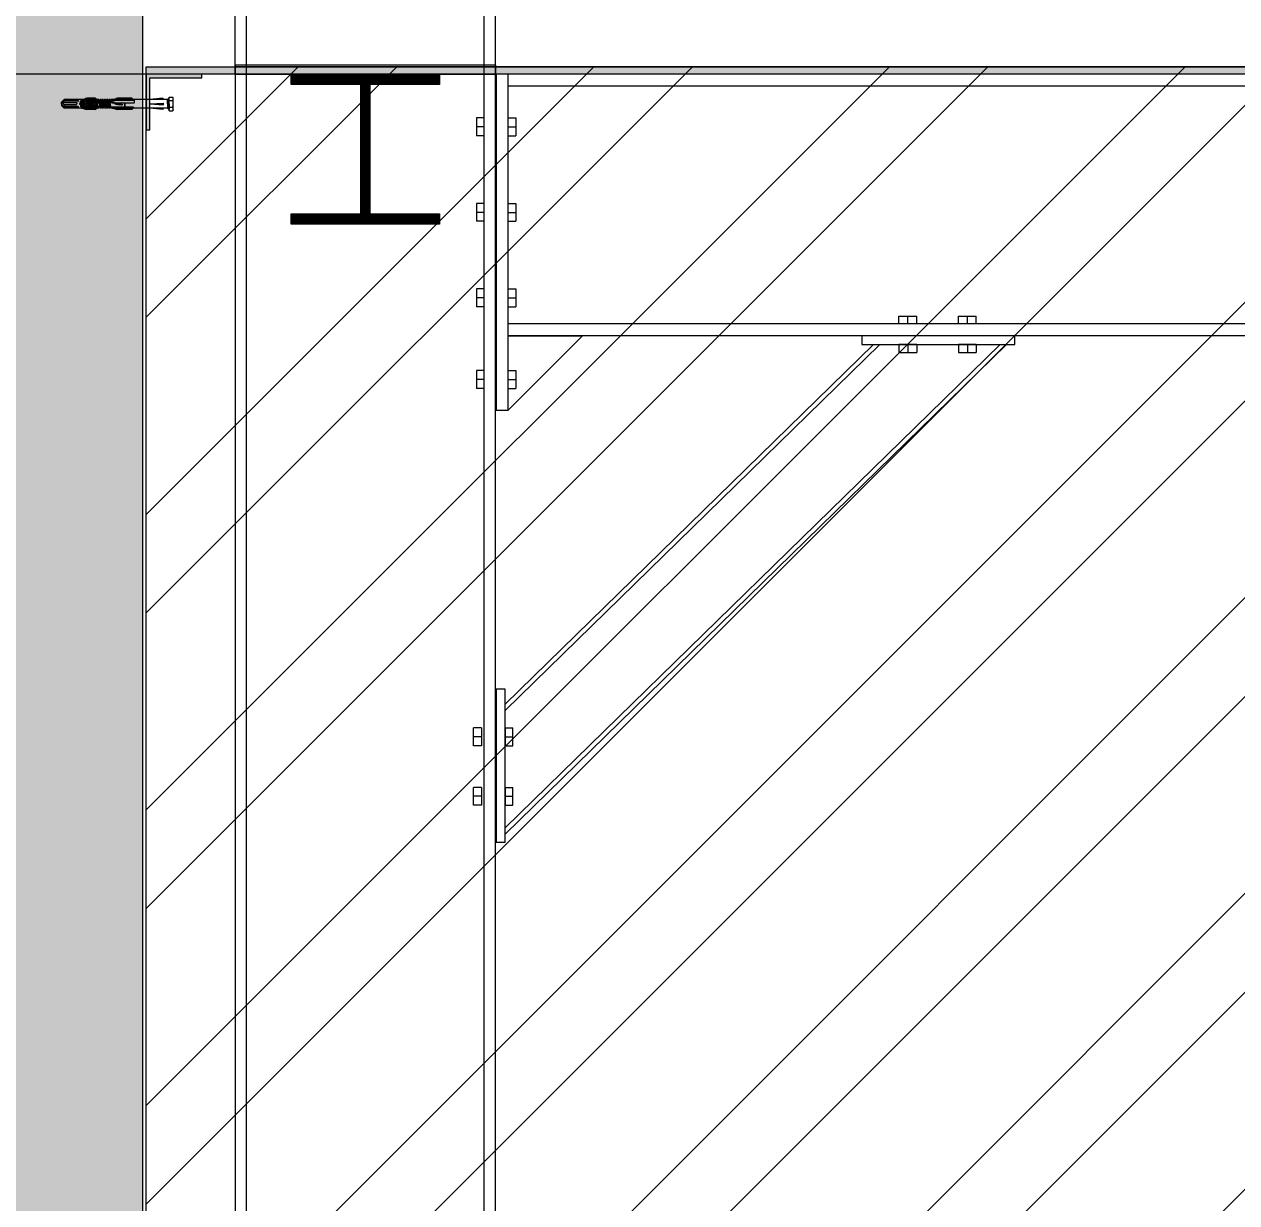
# Model space of a CAD drawing. Header units: millimetres. Extents: x 0 to 13151789, y -1482478 to 0.
# Drawn here: x 12774352 to 12775984, y -1409914 to -1408328 of the extents above; entities that cross this region are included whole.
import ezdxf

# ---------------------------------------------------------------- set-up
doc = ezdxf.new("R2010")
doc.units = ezdxf.units.MM
doc.header["$LTSCALE"] = 0.4
doc.header["$MEASUREMENT"] = 0
doc.header["$PDMODE"] = 66
doc.linetypes.add('CONTIN', pattern=[0])
doc.layers.get('0').update_dxf_attribs({"lineweight": 0})
doc.layers.get('Defpoints').update_dxf_attribs({"lineweight": 0})
for name, color, linetype, lineweight in [('2', 3, 'Continuous', 0), ('3', 4, 'CONTIN', 0), ('COLUM HATCH', 7, 'Continuous', 0), ('HATCH', 8, 'Continuous', 0), ('Layer 1', 7, 'Continuous', 0), ('Other object type', 1, 'Continuous', 0)]:
    doc.layers.add(name, color=color, linetype=linetype, lineweight=lineweight)
doc.styles.add('style2', font='ARIALN.TTF')
doc.styles.add('TNROMAN', font='times.ttf')
doc.dimstyles.new('shahid', dxfattribs={"dimtxt": 37.0005, "dimasz": 20, "dimexe": 8, "dimexo": 10, "dimgap": 5, "dimtad": 3, "dimdec": 0, "dimrnd": 1, "dimzin": 0, "dimdsep": 46, "dimtxsty": 'style2', "dimcen": 0.09, "dimclrt": 1, "dimadec": 0, "dimazin": 0, "dimtfac": 1, "dimtdec": 0, "dimtix": 1, "dimtmove": 1, "dimatfit": 3, "dimfxl": 1, "dimtolj": 1, "dimtzin": 0, "dimlwd": 5, "dimlwe": 5, "dimarcsym": 0})

# ---------------------------------------------------------------- blocks, each defined once
blk = doc.blocks.new('*D156')
at = {"layer": 'Defpoints', "color": 0, "lineweight": 0, "transparency": 16777216}
for p in [(12774711.3, -1403247), (12772801.7, -1411247), (12774711.3, -1411247)]:
    blk.add_point(p, dxfattribs=at)
at = {"layer": 'Layer 1', "color": 8, "lineweight": 5, "transparency": 16777216}
for p, q in [((12774711.3, -1403247), (12772801.7, -1403247)), ((12772801.7, -1403397), (12772801.7, -1411097)), ((12774711.3, -1411247), (12772801.7, -1411247))]:
    blk.add_line(p, q, dxfattribs=at)
at = {"layer": 'Layer 1', "color": 8, "lineweight": 0, "transparency": 16777216}
for points in [[(12772776.7, -1403397), (12772826.7, -1403397), (12772801.7, -1403247)], [(12772776.7, -1411097), (12772826.7, -1411097), (12772801.7, -1411247)]]:
    blk.add_solid(points, dxfattribs=at)
at = {"layer": 'Layer 1', "color": 2, "lineweight": 0, "transparency": 16777216, "insert": (12772720.4, -1407247), "char_height": 150, "attachment_point": 5, "rotation": 90, "style": 'TNROMAN'}
blk.add_mtext('\\A1;8000', dxfattribs=at)
blk = doc.blocks.new('*D158')
at = {"layer": 'Defpoints', "color": 0, "lineweight": 0, "transparency": 16777216}
for p in [(12774636.3, -1403247), (12773150.2, -1408395), (12774636.3, -1408395)]:
    blk.add_point(p, dxfattribs=at)
at = {"layer": 'Layer 1', "color": 8, "lineweight": 5, "transparency": 16777216}
for p, q in [((12774636.3, -1403247), (12773150.2, -1403247)), ((12773150.2, -1403397), (12773150.2, -1408245)), ((12774636.3, -1408395), (12773150.2, -1408395))]:
    blk.add_line(p, q, dxfattribs=at)
at = {"layer": 'Layer 1', "color": 8, "lineweight": 0, "transparency": 16777216}
for points in [[(12773125.2, -1403397), (12773175.2, -1403397), (12773150.2, -1403247)], [(12773125.2, -1408245), (12773175.2, -1408245), (12773150.2, -1408395)]]:
    blk.add_solid(points, dxfattribs=at)
at = {"layer": 'Layer 1', "color": 2, "lineweight": 0, "transparency": 16777216, "insert": (12773068.9, -1405821), "char_height": 150, "attachment_point": 5, "rotation": 90, "style": 'TNROMAN'}
blk.add_mtext('\\A1;5148', dxfattribs=at)
blk = doc.blocks.new('*D159')
at = {"layer": 'Defpoints', "color": 0, "lineweight": 0, "transparency": 16777216}
for p in [(12774636.3, -1408395), (12773150.2, -1411247), (12773911.3, -1411247)]:
    blk.add_point(p, dxfattribs=at)
at = {"layer": 'Layer 1', "color": 8, "lineweight": 5, "transparency": 16777216}
for p, q in [((12774636.3, -1408395), (12773150.2, -1408395)), ((12773150.2, -1408545), (12773150.2, -1411097)), ((12773911.3, -1411247), (12773150.2, -1411247))]:
    blk.add_line(p, q, dxfattribs=at)
at = {"layer": 'Layer 1', "color": 8, "lineweight": 0, "transparency": 16777216}
for points in [[(12773125.2, -1408545), (12773175.2, -1408545), (12773150.2, -1408395)], [(12773125.2, -1411097), (12773175.2, -1411097), (12773150.2, -1411247)]]:
    blk.add_solid(points, dxfattribs=at)
at = {"layer": 'Layer 1', "color": 2, "lineweight": 0, "transparency": 16777216, "insert": (12773068.9, -1409821), "char_height": 150, "attachment_point": 5, "rotation": 90, "style": 'TNROMAN'}
blk.add_mtext('\\A1;2852', dxfattribs=at)
blk = doc.blocks.new('*D287')
at = {"layer": 'Defpoints', "color": 0, "lineweight": 0, "transparency": 16777216}
for p in [(12774842.8, -1405821), (12773600.5, -1408395), (12773911.3, -1408395)]:
    blk.add_point(p, dxfattribs=at)
at = {"layer": 'Layer 1', "color": 8, "lineweight": 5, "transparency": 16777216}
for p, q in [((12774842.8, -1405821), (12773600.5, -1405821)), ((12773600.5, -1405971), (12773600.5, -1408245)), ((12773911.3, -1408395), (12773600.5, -1408395))]:
    blk.add_line(p, q, dxfattribs=at)
at = {"layer": 'Layer 1', "color": 8, "lineweight": 0, "transparency": 16777216}
for points in [[(12773575.5, -1405971), (12773625.5, -1405971), (12773600.5, -1405821)], [(12773575.5, -1408245), (12773625.5, -1408245), (12773600.5, -1408395)]]:
    blk.add_solid(points, dxfattribs=at)
at = {"layer": 'Layer 1', "color": 2, "lineweight": 0, "transparency": 16777216, "insert": (12773519, -1407108), "char_height": 150, "attachment_point": 5, "rotation": 90, "style": 'TNROMAN'}
blk.add_mtext('\\A1;2574', dxfattribs=at)

msp = doc.modelspace()

# ---------------------------------------------------------------- hatches: boundary and pattern name
at = {"layer": 'COLUM HATCH', "lineweight": 0, "transparency": 33554559}
h = msp.add_hatch(dxfattribs=at)
h.set_pattern_fill('ANSI32', color=256, scale=750)
h.set_pattern_definition([(45, (5172748.84, -1962668.04), (-198.873782, 198.873782), []), (45, (5172881.43, -1962668.04), (-198.873782, 198.873782), [])])
h.paths.add_polyline_path([(12784043.2, -1411247), (12784043.2, -1408385), (12774516.3, -1408385), (12774516.3, -1411247)])
at = {"layer": 'HATCH', "lineweight": 0}
h = msp.add_hatch(dxfattribs=at)
h.set_pattern_fill('AR-CONC', color=251, scale=22)
h.set_pattern_definition([(50, (5159118.71, -1981093.05), (157.7972402, -13.8054697), [16.5, -181.5]), (355, (5159118.71, -1981093.05), (-30.5252934, 165.4822694), [13.2, -145.2]), (100.4514445, (5159131.86, -1981094.2), (127.2719463, 151.676798), [14.0228422, -154.2512646]), (46.1842, (5159118.71, -1981049.05), (234.7930927, -36.414242), [24.75, -272.25]), (96.6356355, (5159138.28, -1981052.09), (205.625628, 214.306092), [21.034275, -231.377027]), (351.184164, (5159118.71, -1981049.05), (205.625628, 214.306092), [19.8, -217.8]), (21, (5159140.71, -1981060.05), (131.3195515, -88.576156), [16.5, -181.5]), (326, (5159140.71, -1981060.05), (53.529373, 159.53301), [13.2, -145.2]), (71.4514447, (5159151.66, -1981067.43), (184.848923, 70.9568536), [14.0228418, -154.2512646]), (37.5, (5159118.71, -1981093.05), (2.67516817, 73.23664784), [0, -143.44, 0, -147.4, 0, -145.75]), (7.5, (5159118.71, -1981093.05), (57.8752982, 86.7705766), [0, -84.04, 0, -140.14, 0, -55.55]), (327.5, (5159069.65, -1981093.05), (117.44093596, -4.9620718), [0, -55, 0, -171.6, 0, -227.7]), (317.5, (5159047.65, -1981093.05), (128.3009573, 22.0230961), [0, -71.5, 0, -113.96, 0, -161.7])])
edge = h.paths.add_edge_path()
edge.add_spline(control_points=[(12774529.4, -1402985.9), (12774519.9, -1402978.7), (12774421.5, -1402945), (12774325.9, -1402936.7)], knot_values=[413.486277, 413.486277, 413.486277, 413.486277, 624.848187, 624.848187, 624.848187, 624.848187], degree=3, periodic=0)
edge.add_spline(control_points=[(12774325.9, -1402936.7), (12774316.5, -1402935.9), (12774307.1, -1402935.3), (12774297.8, -1402935)], knot_values=[392.638294, 392.638294, 392.638294, 392.638294, 413.486277, 413.486277, 413.486277, 413.486277], degree=3, periodic=0)
edge.add_spline(control_points=[(12774297.8, -1402935), (12774296.2, -1402935), (12774294.6, -1402934.9), (12774293.1, -1402934.9)], knot_values=[389.096866, 389.096866, 389.096866, 389.096866, 392.638294, 392.638294, 392.638294, 392.638294], degree=3, periodic=0)
edge.add_spline(control_points=[(12774293.1, -1402934.9), (12774276.9, -1402934.6), (12774261.2, -1402935.2), (12774246.3, -1402937), (12774246.3, -1402937)], knot_values=[352.738976, 352.738976, 352.738976, 352.738976, 389.096866, 389.096866, 389.096866, 389.096866, 389.096866], degree=3, periodic=0)
edge.add_line((12774246.3, -1402937), (12774246.3, -1411247))
edge.add_line((12774246.3, -1411247), (12774511.3, -1411247))
edge.add_line((12774511.3, -1411247), (12774511.3, -1402977.9))
edge = h.paths.add_edge_path()
edge.add_spline(control_points=[(12774246.3, -1402937), (12774246.3, -1402937), (12774246.3, -1402937), (12774246.3, -1402937)], knot_values=[352.737657, 352.737657, 352.737657, 352.737657, 352.738976, 352.738976, 352.738976, 352.738976], degree=3, periodic=0)
edge.add_spline(control_points=[(12774246.3, -1402937), (12774246.3, -1402937), (12774246.3, -1402937), (12774246.3, -1402937)], knot_values=[352.735807, 352.735807, 352.735807, 352.735807, 352.737657, 352.737657, 352.737657, 352.737657], degree=3, periodic=0)
edge.add_spline(control_points=[(12774246.3, -1402937), (12774241.5, -1402937.6), (12774236.7, -1402938.3), (12774232, -1402939.2)], knot_values=[340.792994, 340.792994, 340.792994, 340.792994, 352.735807, 352.735807, 352.735807, 352.735807], degree=3, periodic=0)
edge.add_spline(control_points=[(12774232, -1402939.2), (12774228.2, -1402939.8), (12774224.5, -1402940.6), (12774220.8, -1402941.4)], knot_values=[331.202365, 331.202365, 331.202365, 331.202365, 340.792994, 340.792994, 340.792994, 340.792994], degree=3, periodic=0)
edge.add_spline(control_points=[(12774220.8, -1402941.4), (12774218.1, -1402942), (12774215.4, -1402942.6), (12774212.8, -1402943.3)], knot_values=[324.14125, 324.14125, 324.14125, 324.14125, 331.202365, 331.202365, 331.202365, 331.202365], degree=3, periodic=0)
edge.add_spline(control_points=[(12774212.8, -1402943.3), (12774209.9, -1402944), (12774207, -1402944.8), (12774204.2, -1402945.6)], knot_values=[316.392028, 316.392028, 316.392028, 316.392028, 324.14125, 324.14125, 324.14125, 324.14125], degree=3, periodic=0)
edge.add_spline(control_points=[(12774204.2, -1402945.6), (12774188.3, -1402950.1), (12774173.3, -1402955.6), (12774159.1, -1402961.6)], knot_values=[272.886474, 272.886474, 272.886474, 272.886474, 316.392028, 316.392028, 316.392028, 316.392028], degree=3, periodic=0)
edge.add_spline(control_points=[(12774159.1, -1402961.6), (12774126.6, -1402975.1), (12774097.8, -1402990.6), (12774069.3, -1402999.2)], knot_values=[173.500168, 173.500168, 173.500168, 173.500168, 272.886474, 272.886474, 272.886474, 272.886474], degree=3, periodic=0)
edge.add_spline(control_points=[(12774069.3, -1402999.2), (12774066.7, -1403000), (12774064.1, -1403000.7), (12774061.5, -1403001.3)], knot_values=[164.495256, 164.495256, 164.495256, 164.495256, 173.49922, 173.49922, 173.49922, 173.49922], degree=3, periodic=0)
edge.add_spline(control_points=[(12774058, -1403002.2), (12774054.8, -1403003), (12774051.6, -1403003.6), (12774048.4, -1403004.1)], knot_values=[149.254601, 149.254601, 149.254601, 149.254601, 160.330745, 160.330745, 160.330745, 160.330745], degree=3, periodic=0)
edge.add_spline(control_points=[(12774038.9, -1403005.4), (12774036.1, -1403005.6), (12774033.3, -1403005.8), (12774030.5, -1403005.8)], knot_values=[128.690006, 128.690006, 128.690006, 128.690006, 138.318419, 138.318419, 138.318419, 138.318419], degree=3, periodic=0)
edge.add_spline(control_points=[(12774030.5, -1403005.8), (12774028.5, -1403005.9), (12774026.4, -1403005.9), (12774024.3, -1403005.8)], knot_values=[121.612033, 121.612033, 121.612033, 121.612033, 128.690006, 128.690006, 128.690006, 128.690006], degree=3, periodic=0)
edge.add_line((12774017.3, -1403005.7), (12774017.3, -1411247))
edge.add_line((12774017.3, -1411247), (12774246.3, -1411247))
edge.add_line((12774246.3, -1411247), (12774246.3, -1402937))
edge = h.paths.add_edge_path()
edge.add_spline(control_points=[(12774012.3, -1403004.8), (12774009.4, -1403004.4), (12774006.5, -1403003.9), (12774003.6, -1403003.2)], knot_values=[98.408551, 98.408551, 98.408551, 98.408551, 108.082426, 108.082426, 108.082426, 108.082426], degree=3, periodic=0)
edge.add_spline(control_points=[(12774003.6, -1403003.2), (12773997.9, -1403002.1), (12773992.2, -1403000.5), (12773986.4, -1402998.6)], knot_values=[79.644726, 79.644726, 79.644726, 79.644726, 98.408551, 98.408551, 98.408551, 98.408551], degree=3, periodic=0)
edge.add_spline(control_points=[(12773986.4, -1402998.6), (12773982.8, -1402997.5), (12773979.2, -1402996.2), (12773975.6, -1402994.9)], knot_values=[68.020514, 68.020514, 68.020514, 68.020514, 79.644726, 79.644726, 79.644726, 79.644726], degree=3, periodic=0)
edge.add_spline(control_points=[(12773975.6, -1402994.9), (12773969.7, -1402992.6), (12773963.8, -1402990.1), (12773957.8, -1402987.4)], knot_values=[49.01252, 49.01252, 49.01252, 49.01252, 68.020514, 68.020514, 68.020514, 68.020514], degree=3, periodic=0)
edge.add_spline(control_points=[(12773957.8, -1402987.4), (12773950.4, -1402984.1), (12773942.9, -1402980.4), (12773935.3, -1402976.6)], knot_values=[25.182378, 25.182378, 25.182378, 25.182378, 49.01252, 49.01252, 49.01252, 49.01252], degree=3, periodic=0)
edge.add_spline(control_points=[(12773935.3, -1402976.6), (12773927.6, -1402972.6), (12773919.8, -1402968.6), (12773912.1, -1402964.5)], knot_values=[0.776139, 0.776139, 0.776139, 0.776139, 25.182378, 25.182378, 25.182378, 25.182378], degree=3, periodic=0)
edge.add_line((12773911.3, -1402964.1), (12773911.3, -1411247))
edge.add_line((12773911.3, -1411247), (12774017.3, -1411247))
edge.add_line((12774017.3, -1411247), (12774017.3, -1403005.6))
h = msp.add_hatch(dxfattribs=at)
h.set_pattern_fill('ANSI31', color=150)
h.set_pattern_definition([(45, (5160811.99254, -2094937.58293), (-0.0883883476483, 0.0883883476483), [])])
h.paths.add_polyline_path([(12774911.3, -1408395), (12774911.3, -1408409), (12774817.3, -1408409), (12774817.3, -1408583), (12774911.3, -1408583), (12774911.3, -1408597), (12774711.3, -1408597), (12774711.3, -1408583), (12774805.3, -1408583), (12774805.3, -1408409), (12774711.3, -1408409), (12774711.3, -1408395)])
at = {"layer": 'Layer 1', "lineweight": 0}
h = msp.add_hatch(dxfattribs=at)
h.set_pattern_fill('CROSS', color=0, scale=10)
h.set_pattern_definition([(0, (4973153.6347, -2030221.4161), (2.5, 2.5), [1.25, -3.75]), (90, (4973154.2597, -2030222.0411), (-2.5, 2.5), [1.25, -3.75])])
h.paths.add_polyline_path([(12774516.3, -1408385), (12784031.4, -1408385), (12784031.4, -1408395), (12774516.3, -1408395)])
at = {"layer": 'Other object type', "lineweight": 0}
h = msp.add_hatch(color=54, dxfattribs=at)
h.dxf.hatch_style = 1
h.paths.add_polyline_path([(12774521.3, -1408470), (12774516.3, -1408470), (12774516.3, -1408395), (12774591.3, -1408395), (12774591.3, -1408400), (12774521.3, -1408400)])

# ---------------------------------------------------------------- linework, layer by layer
at = {"color": 7, "linetype": 'ByBlock', "lineweight": 0, "ltscale": 0.0025}
for p, q in [((12774971.3, -1408454), (12774960.9, -1408454)), ((12774960.9, -1408454), (12774960.9, -1408478)), ((12774971.3, -1408478), (12774971.3, -1408454)), ((12775003.3, -1408454), (12775013.7, -1408454)), ((12775003.3, -1408478), (12775003.3, -1408454)), ((12775013.7, -1408454), (12775013.7, -1408478)), ((12774971.3, -1408466), (12774960.9, -1408466)), ((12775003.3, -1408466), (12775013.7, -1408466)), ((12774971.3, -1408478), (12774960.9, -1408478)), ((12775003.3, -1408478), (12775013.7, -1408478)), ((12774971.3, -1408569), (12774960.9, -1408569)), ((12774960.9, -1408569), (12774960.9, -1408593)), ((12774971.3, -1408593), (12774971.3, -1408569)), ((12775003.3, -1408569), (12775013.7, -1408569)), ((12775003.3, -1408593), (12775003.3, -1408569)), ((12775013.7, -1408569), (12775013.7, -1408593)), ((12774971.3, -1408581), (12774960.9, -1408581)), ((12775003.3, -1408581), (12775013.7, -1408581)), ((12774971.3, -1408593), (12774960.9, -1408593)), ((12775003.3, -1408593), (12775013.7, -1408593)), ((12774971.3, -1408684), (12774960.9, -1408684)), ((12774960.9, -1408684), (12774960.9, -1408708)), ((12774971.3, -1408708), (12774971.3, -1408684)), ((12775003.3, -1408684), (12775013.7, -1408684)), ((12775003.3, -1408708), (12775003.3, -1408684)), ((12775013.7, -1408684), (12775013.7, -1408708)), ((12774971.3, -1408696), (12774960.9, -1408696)), ((12775003.3, -1408696), (12775013.7, -1408696)), ((12774971.3, -1408708), (12774960.9, -1408708)), ((12775003.3, -1408708), (12775013.7, -1408708)), ((12774971.3, -1408794), (12774960.9, -1408794)), ((12774960.9, -1408794), (12774960.9, -1408818)), ((12774971.3, -1408818), (12774971.3, -1408794)), ((12775003.3, -1408794), (12775013.7, -1408794)), ((12775003.3, -1408818), (12775003.3, -1408794)), ((12775013.7, -1408794), (12775013.7, -1408818)), ((12774971.3, -1408806), (12774960.9, -1408806)), ((12774971.3, -1408818), (12774960.9, -1408818)), ((12775003.3, -1408806), (12775013.7, -1408806)), ((12775003.3, -1408818), (12775013.7, -1408818))]:
    msp.add_line(p, q, dxfattribs=at)
at = {"layer": '2', "lineweight": 0}
for p, q in [((12774636.3, -1408395), (12774636.3, -1406638.5)), ((12774651.3, -1408395), (12774651.3, -1406638.5)), ((12774971.3, -1408395), (12774971.3, -1406758.7)), ((12774986.3, -1408395), (12774986.3, -1406758.7)), ((12774651.3, -1410215.4), (12774651.3, -1408395)), ((12774971.3, -1410215.4), (12774971.3, -1408395)), ((12774547.5, -1408425.9), (12774552.2, -1408425.9)), ((12774547.5, -1408444.2), (12774547.5, -1408425.9)), ((12774547.5, -1408435), (12774547.5, -1408427.3)), ((12774547.5, -1408435), (12774547.5, -1408427.3)), ((12774552.9, -1408427.1), (12774552.2, -1408425.9)), ((12774552.9, -1408443), (12774552.9, -1408427.1)), ((12774547.5, -1408430.5), (12774552.2, -1408430.5)), ((12774547.5, -1408435), (12774547.5, -1408442.8)), ((12774547.5, -1408435), (12774547.5, -1408442.8)), ((12774547.5, -1408439.6), (12774552.2, -1408439.6)), ((12774547.5, -1408444.2), (12774552.2, -1408444.2)), ((12774552.9, -1408443), (12774552.2, -1408444.2))]:
    msp.add_line(p, q, dxfattribs=at)
msp.add_lwpolyline([(12774986.3, -1410215.4), (12774986.3, -1408395), (12774636.3, -1408395), (12774636.3, -1410215.4)], dxfattribs=at)
for centre, radius, start, end in [((12774548.9, -1408428.2), 4.04, 325.6168, 34.3832), ((12774537.8, -1408435), 15.1, 342.4126, 17.5874), ((12774548.9, -1408441.9), 4.04, 325.6168, 34.3832)]:
    msp.add_arc(centre, radius, start, end, dxfattribs=at)
at = {"layer": '3', "color": 3, "lineweight": 0}
for p, q in [((12774429.7, -1408429.1), (12774436.5, -1408427.3)), ((12774448.6, -1408427.7), (12774434.7, -1408427.7)), ((12774434.7, -1408427.7), (12774434.7, -1408429.1)), ((12774434.7, -1408427.7), (12774434.7, -1408429.1)), ((12774447.8, -1408427.3), (12774436.5, -1408427.3)), ((12774436.5, -1408427.3), (12774436.5, -1408427.7)), ((12774447.8, -1408427.3), (12774447.8, -1408427.7)), ((12774447.8, -1408427.3), (12774451, -1408429.1)), ((12774448.6, -1408427.7), (12774448.6, -1408429.1)), ((12774471, -1408429.1), (12774477.9, -1408427.3)), ((12774497.7, -1408427.7), (12774476, -1408427.7)), ((12774476, -1408427.7), (12774476, -1408429.1)), ((12774497.2, -1408427.3), (12774477.9, -1408427.3)), ((12774477.9, -1408427.3), (12774477.9, -1408427.7)), ((12774497.2, -1408427.3), (12774497.2, -1408427.7)), ((12774499, -1408429.1), (12774497.2, -1408427.3)), ((12774497.7, -1408429.1), (12774497.7, -1408427.7)), ((12774538.7, -1408427.3), (12774521.3, -1408429.1)), ((12774538.7, -1408429.1), (12774538.7, -1408427.3)), ((12774538.7, -1408427.3), (12774539.8, -1408429.1)), ((12774546.9, -1408427.3), (12774545, -1408429.1)), ((12774547.5, -1408427.3), (12774546.9, -1408427.3)), ((12774546.9, -1408435), (12774546.9, -1408427.3)), ((12774547.5, -1408435), (12774547.5, -1408427.3)), ((12774405.9, -1408429.1), (12774402.3, -1408432.7)), ((12774405.9, -1408430.4), (12774402.3, -1408433)), ((12774402.3, -1408433.9), (12774405.9, -1408431.3)), ((12774402.3, -1408435), (12774402.3, -1408432.7)), ((12774402.3, -1408435), (12774402.3, -1408437.4)), ((12774402.3, -1408436.2), (12774405.9, -1408438.8)), ((12774405.9, -1408439.7), (12774402.3, -1408437)), ((12774405.9, -1408441), (12774402.3, -1408437.4)), ((12774405.9, -1408433.6), (12774404.7, -1408434.6)), ((12774405.9, -1408436.5), (12774404.7, -1408435.5)), ((12774452.9, -1408429.1), (12774405.9, -1408429.1)), ((12774405.9, -1408430.4), (12774405.9, -1408429.1)), ((12774424.8, -1408430.4), (12774405.9, -1408430.4)), ((12774424.8, -1408431.3), (12774405.9, -1408431.3)), ((12774405.9, -1408433.6), (12774405.9, -1408431.3)), ((12774423.6, -1408433.6), (12774405.9, -1408433.6)), ((12774405.9, -1408436.5), (12774405.9, -1408438.8)), ((12774421.1, -1408436.5), (12774405.9, -1408436.5)), ((12774424.8, -1408438.8), (12774405.9, -1408438.8)), ((12774405.9, -1408439.7), (12774405.9, -1408441)), ((12774424.8, -1408439.7), (12774405.9, -1408439.7)), ((12774452.9, -1408441), (12774405.9, -1408441)), ((12774423.6, -1408434.1), (12774423.6, -1408433.6)), ((12774433.5, -1408434.4), (12774427.2, -1408434.4)), ((12774433.5, -1408434.4), (12774427.2, -1408434.4)), ((12774433.5, -1408435.7), (12774427.2, -1408435.7)), ((12774433.5, -1408435.7), (12774427.2, -1408435.7)), ((12774469.5, -1408431.4), (12774428.1, -1408431.4)), ((12774428.1, -1408434.4), (12774428.1, -1408431.4)), ((12774428.1, -1408435.7), (12774428.1, -1408438.7)), ((12774469.5, -1408438.7), (12774428.1, -1408438.7)), ((12774429.1, -1408430.7), (12774429.1, -1408429.1)), ((12774451, -1408430.7), (12774429.1, -1408430.7)), ((12774429.1, -1408439.4), (12774429.1, -1408441)), ((12774451, -1408439.4), (12774429.1, -1408439.4)), ((12774429.7, -1408429.9), (12774429.7, -1408429.1)), ((12774429.7, -1408440.2), (12774429.7, -1408441)), ((12774429.7, -1408441), (12774436.5, -1408442.8)), ((12774430, -1408434.4), (12774430, -1408431.4)), ((12774430, -1408435.7), (12774430, -1408438.7)), ((12774452.2, -1408429.7), (12774430.3, -1408429.7)), ((12774452.2, -1408440.4), (12774430.3, -1408440.4)), ((12774431, -1408434.4), (12774431, -1408431.4)), ((12774431, -1408435.7), (12774431, -1408438.7)), ((12774433, -1408434.4), (12774433, -1408431.4)), ((12774433, -1408435.7), (12774433, -1408438.7)), ((12774433.9, -1408434.4), (12774433.9, -1408431.4)), ((12774433.9, -1408435.7), (12774433.9, -1408438.7)), ((12774434.7, -1408441), (12774434.7, -1408442.3)), ((12774434.7, -1408441), (12774434.7, -1408442.3)), ((12774448.6, -1408442.3), (12774434.7, -1408442.3)), ((12774435.9, -1408434.1), (12774435.9, -1408431.4)), ((12774435.9, -1408434.7), (12774435.9, -1408434.1)), ((12774435.9, -1408436), (12774435.9, -1408438.7)), ((12774436.5, -1408442.3), (12774436.5, -1408442.8)), ((12774447.8, -1408442.8), (12774436.5, -1408442.8)), ((12774436.8, -1408431.4), (12774436.8, -1408435.1)), ((12774436.8, -1408436.4), (12774436.8, -1408438.7)), ((12774438.8, -1408432.7), (12774438.8, -1408431.4)), ((12774438.8, -1408434), (12774438.8, -1408432.7)), ((12774438.8, -1408435), (12774438.8, -1408434)), ((12774438.8, -1408435), (12774438.8, -1408436)), ((12774438.8, -1408437.3), (12774438.8, -1408438.7)), ((12774439.8, -1408432.5), (12774439.8, -1408431.4)), ((12774439.8, -1408433.7), (12774439.8, -1408432.5)), ((12774439.8, -1408435), (12774439.8, -1408433.7)), ((12774439.8, -1408435), (12774439.8, -1408436.3)), ((12774439.8, -1408437.6), (12774439.8, -1408438.7)), ((12774441.7, -1408432.3), (12774441.7, -1408431.4)), ((12774441.7, -1408433.5), (12774441.7, -1408432.3)), ((12774441.7, -1408435), (12774441.7, -1408433.5)), ((12774441.7, -1408435), (12774441.7, -1408436.6)), ((12774447.9, -1408436.6), (12774441.7, -1408436.6)), ((12774441.7, -1408437.8), (12774441.7, -1408438.7)), ((12774441.7, -1408437.8), (12774447.9, -1408437.8)), ((12774442.7, -1408432.3), (12774442.7, -1408431.4)), ((12774442.7, -1408433.5), (12774442.7, -1408432.3)), ((12774442.7, -1408435), (12774442.7, -1408433.5)), ((12774442.7, -1408435), (12774442.7, -1408436.6)), ((12774442.7, -1408437.8), (12774442.7, -1408438.7)), ((12774444.6, -1408432.3), (12774444.6, -1408431.4)), ((12774444.6, -1408433.5), (12774444.6, -1408432.3)), ((12774444.6, -1408435), (12774444.6, -1408433.5)), ((12774444.6, -1408435), (12774444.6, -1408436.6)), ((12774444.6, -1408437.8), (12774444.6, -1408438.7)), ((12774450.2, -1408432.3), (12774445.5, -1408432.3)), ((12774450.2, -1408433.5), (12774445.5, -1408433.5)), ((12774445.6, -1408432.3), (12774445.6, -1408431.4)), ((12774445.6, -1408435), (12774445.6, -1408433.5)), ((12774445.6, -1408435), (12774445.6, -1408436.6)), ((12774445.6, -1408437.8), (12774445.6, -1408438.7)), ((12774447.6, -1408432.3), (12774447.6, -1408431.4)), ((12774447.6, -1408435), (12774447.6, -1408433.5)), ((12774447.6, -1408435), (12774447.6, -1408436.6)), ((12774447.6, -1408437.8), (12774447.6, -1408438.7)), ((12774447.8, -1408442.8), (12774451, -1408441)), ((12774447.8, -1408442.3), (12774447.8, -1408442.8)), ((12774448.5, -1408432.3), (12774448.5, -1408431.4)), ((12774448.5, -1408435), (12774448.5, -1408433.5)), ((12774448.5, -1408435), (12774448.5, -1408438.7)), ((12774448.6, -1408441), (12774448.6, -1408442.3)), ((12774450.5, -1408432.3), (12774450.5, -1408431.4)), ((12774450.5, -1408435), (12774450.5, -1408433.5)), ((12774450.5, -1408435), (12774450.5, -1408438.7)), ((12774451, -1408429.1), (12774451, -1408429.7)), ((12774451, -1408440.4), (12774451, -1408441)), ((12774451.4, -1408432.4), (12774451.4, -1408431.4)), ((12774451.4, -1408438.7), (12774451.4, -1408433.6)), ((12774452.2, -1408429.4), (12774452.2, -1408429.1)), ((12774452.2, -1408440.4), (12774452.2, -1408441)), ((12774452.9, -1408431.4), (12774452.9, -1408429.1)), ((12774452.9, -1408438.7), (12774452.9, -1408441)), ((12774453.4, -1408432.9), (12774453.4, -1408431.4)), ((12774453.4, -1408435), (12774453.4, -1408434.2)), ((12774453.4, -1408435), (12774453.4, -1408438.7)), ((12774454.9, -1408429.1), (12774453.5, -1408429.9)), ((12774454.9, -1408441), (12774453.5, -1408440.2)), ((12774454.4, -1408433.3), (12774454.4, -1408431.4)), ((12774454.4, -1408434.7), (12774454.4, -1408438.7)), ((12774455.8, -1408429.1), (12774454.9, -1408429.1)), ((12774454.9, -1408431.4), (12774454.9, -1408429.1)), ((12774454.9, -1408438.7), (12774454.9, -1408441)), ((12774455.8, -1408441), (12774454.9, -1408441)), ((12774455.8, -1408431.4), (12774455.8, -1408429.1)), ((12774455.8, -1408438.7), (12774455.8, -1408441)), ((12774456.3, -1408434.7), (12774456.3, -1408431.4)), ((12774456.3, -1408436.2), (12774456.3, -1408438.7)), ((12774457.8, -1408429.1), (12774456.4, -1408429.9)), ((12774457.8, -1408441), (12774456.4, -1408440.2)), ((12774457.3, -1408435), (12774457.3, -1408431.4)), ((12774457.3, -1408435), (12774457.3, -1408435.4)), ((12774457.3, -1408436.8), (12774457.3, -1408438.7)), ((12774457.8, -1408431.4), (12774457.8, -1408429.1)), ((12774458.7, -1408429.1), (12774457.8, -1408429.1)), ((12774457.8, -1408438.7), (12774457.8, -1408441)), ((12774458.7, -1408441), (12774457.8, -1408441)), ((12774458.7, -1408431.4), (12774458.7, -1408429.1)), ((12774458.7, -1408438.7), (12774458.7, -1408441)), ((12774459.2, -1408435), (12774459.2, -1408431.4)), ((12774459.2, -1408435), (12774459.2, -1408436.3)), ((12774459.2, -1408437.5), (12774459.2, -1408438.7)), ((12774460.7, -1408429.1), (12774459.3, -1408429.9)), ((12774460.7, -1408441), (12774459.3, -1408440.2)), ((12774460.2, -1408435), (12774460.2, -1408431.4)), ((12774460.2, -1408435), (12774460.2, -1408436.5)), ((12774460.2, -1408437.7), (12774460.2, -1408438.7)), ((12774461.7, -1408429.1), (12774460.7, -1408429.1)), ((12774460.7, -1408431.4), (12774460.7, -1408429.1)), ((12774460.7, -1408438.7), (12774460.7, -1408441)), ((12774461.7, -1408441), (12774460.7, -1408441)), ((12774466.2, -1408436.6), (12774461.5, -1408436.6)), ((12774466.2, -1408437.8), (12774461.5, -1408437.8)), ((12774461.7, -1408431.4), (12774461.7, -1408429.1)), ((12774461.7, -1408438.7), (12774461.7, -1408441)), ((12774463.6, -1408429.1), (12774462.2, -1408429.9)), ((12774462.2, -1408432.3), (12774462.2, -1408431.4)), ((12774462.2, -1408433.5), (12774462.2, -1408431.8)), ((12774462.2, -1408435), (12774462.2, -1408433.5)), ((12774462.2, -1408435), (12774462.2, -1408436.6)), ((12774462.2, -1408437.8), (12774462.2, -1408438.7)), ((12774463.6, -1408441), (12774462.2, -1408440.2)), ((12774463.1, -1408435), (12774463.1, -1408431.4)), ((12774463.1, -1408435), (12774463.1, -1408436.6)), ((12774463.1, -1408437.8), (12774463.1, -1408438.7)), ((12774463.6, -1408431.4), (12774463.6, -1408429.1)), ((12774464.6, -1408429.1), (12774463.6, -1408429.1)), ((12774463.6, -1408438.7), (12774463.6, -1408441)), ((12774464.6, -1408441), (12774463.6, -1408441)), ((12774470, -1408432.3), (12774463.7, -1408432.3)), ((12774470, -1408433.5), (12774463.7, -1408433.5)), ((12774464.6, -1408431.4), (12774464.6, -1408429.1)), ((12774464.6, -1408438.7), (12774464.6, -1408441)), ((12774466.5, -1408429.1), (12774465.1, -1408429.9)), ((12774465.1, -1408432.3), (12774465.1, -1408431.4)), ((12774465.1, -1408435), (12774465.1, -1408433.5)), ((12774465.1, -1408435), (12774465.1, -1408436.6)), ((12774465.1, -1408437.8), (12774465.1, -1408438.7)), ((12774466.5, -1408441), (12774465.1, -1408440.2)), ((12774466.1, -1408432.3), (12774466.1, -1408431.4)), ((12774466.1, -1408435), (12774466.1, -1408433.5)), ((12774466.1, -1408435), (12774466.1, -1408436.6)), ((12774466.1, -1408437.8), (12774466.1, -1408438.7)), ((12774467.5, -1408429.1), (12774466.5, -1408429.1)), ((12774466.5, -1408431.4), (12774466.5, -1408429.1)), ((12774466.5, -1408438.7), (12774466.5, -1408441)), ((12774467.5, -1408441), (12774466.5, -1408441)), ((12774467.5, -1408431.4), (12774467.5, -1408429.1)), ((12774467.5, -1408438.7), (12774467.5, -1408441)), ((12774468, -1408432.3), (12774468, -1408431.4)), ((12774468, -1408432.3), (12774468, -1408431.4)), ((12774468, -1408435), (12774468, -1408433.5)), ((12774468, -1408435), (12774468, -1408433.5)), ((12774468, -1408435), (12774468, -1408436.6)), ((12774468, -1408435), (12774468, -1408438.7)), ((12774468, -1408437.8), (12774468, -1408438.7)), ((12774469.5, -1408429.1), (12774468.1, -1408429.9)), ((12774469.5, -1408441), (12774468.1, -1408440.2)), ((12774545, -1408429.1), (12774469.5, -1408429.1)), ((12774469.5, -1408431.4), (12774469.5, -1408429.1)), ((12774469.5, -1408438.7), (12774469.5, -1408441)), ((12774545, -1408441), (12774469.5, -1408441)), ((12774470.4, -1408429.1), (12774470.4, -1408432.3)), ((12774470.4, -1408433.5), (12774470.4, -1408433.9)), ((12774470.4, -1408439.4), (12774470.4, -1408441)), ((12774499, -1408430.7), (12774470.5, -1408430.7)), ((12774472.3, -1408433.9), (12774470.5, -1408433.9)), ((12774499, -1408439.4), (12774470.5, -1408439.4)), ((12774471, -1408429.9), (12774471, -1408429.1)), ((12774471, -1408440.2), (12774471, -1408441)), ((12774471, -1408441), (12774477.9, -1408442.8)), ((12774500.2, -1408429.7), (12774471.6, -1408429.7)), ((12774500.2, -1408440.4), (12774471.6, -1408440.4)), ((12774483.5, -1408433.9), (12774475.3, -1408433.9)), ((12774476, -1408441), (12774476, -1408442.3)), ((12774497.7, -1408442.3), (12774476, -1408442.3)), ((12774477.9, -1408442.3), (12774477.9, -1408442.8)), ((12774497.2, -1408442.8), (12774477.9, -1408442.8)), ((12774478.2, -1408434.4), (12774482.8, -1408434.4)), ((12774482.8, -1408434.4), (12774478.2, -1408434.4)), ((12774482.8, -1408435.7), (12774478.2, -1408435.7)), ((12774478.2, -1408435.7), (12774482.8, -1408435.7)), ((12774487.2, -1408433.9), (12774484.1, -1408433.9)), ((12774487.2, -1408433.9), (12774487.5, -1408434.1)), ((12774487.2, -1408433.9), (12774487.2, -1408439.4)), ((12774487.7, -1408433.9), (12774487.5, -1408434.1)), ((12774487.5, -1408434.1), (12774487.5, -1408439.4)), ((12774487.7, -1408433.9), (12774487.7, -1408439.4)), ((12774499.6, -1408433.9), (12774487.7, -1408433.9)), ((12774499, -1408441), (12774497.2, -1408442.8)), ((12774497.2, -1408442.3), (12774497.2, -1408442.8)), ((12774497.7, -1408441), (12774497.7, -1408442.3)), ((12774499, -1408429.1), (12774499, -1408429.7)), ((12774499, -1408440.4), (12774499, -1408441)), ((12774500.2, -1408429.1), (12774500.2, -1408433.3)), ((12774500.2, -1408440.6), (12774500.2, -1408441)), ((12774521.3, -1408435), (12774539.8, -1408433.9)), ((12774521.3, -1408435), (12774538.7, -1408435)), ((12774521.3, -1408435), (12774539.8, -1408436.2)), ((12774538.7, -1408442.8), (12774521.3, -1408441)), ((12774539.8, -1408433.9), (12774538.7, -1408435)), ((12774539.8, -1408436.2), (12774538.7, -1408435)), ((12774538.7, -1408441), (12774538.7, -1408442.8)), ((12774538.7, -1408442.8), (12774539.8, -1408441)), ((12774539.8, -1408436.2), (12774539.8, -1408433.9)), ((12774545, -1408435), (12774545, -1408429.1)), ((12774545, -1408435), (12774545, -1408441)), ((12774546.9, -1408442.8), (12774545, -1408441)), ((12774546.9, -1408435), (12774546.9, -1408442.8)), ((12774547.5, -1408442.8), (12774546.9, -1408442.8)), ((12774547.5, -1408435), (12774547.5, -1408442.8))]:
    msp.add_line(p, q, dxfattribs=at)
for points in [[(12774424.8, -1408431.3), (12774425.2, -1408431.2), (12774425.4, -1408430.8), (12774425.2, -1408430.5), (12774424.8, -1408430.4)], [(12774424.8, -1408439.7), (12774425.2, -1408439.6), (12774425.4, -1408439.2), (12774425.2, -1408438.9), (12774424.8, -1408438.8)]]:
    msp.add_lwpolyline(points, dxfattribs=at)
for centre, radius, start, end in [((12774437, -1408427.7), 1.22, 180, 0), ((12774439.9, -1408427.7), 1.22, 180, 0), ((12774442.8, -1408427.7), 1.22, 180, 0), ((12774445.7, -1408427.7), 1.22, 180, 0), ((12774478.3, -1408427.7), 1.22, 180, 0), ((12774478.3, -1408427.7), 1.22, 180, 0), ((12774481.7, -1408427.7), 1.22, 180, 0), ((12774485.2, -1408427.7), 1.22, 180, 0), ((12774488.6, -1408427.7), 1.22, 180, 0), ((12774492, -1408427.7), 1.22, 180, 0), ((12774495.4, -1408427.7), 1.22, 180, 0), ((12774405.1, -1408435), 0.608, 130.2691, 229.7309), ((12774421.1, -1408434.1), 2.43, 270, 0), ((12774427.2, -1408435), 0.608, 89.9975, 270), ((12774427.2, -1408435), 0.608, 90, 270.0025), ((12774430.3, -1408430.9), 1.22, 90, 168.463), ((12774430.3, -1408439.2), 1.22, 191.537, 270), ((12774433.5, -1408443.6), 9.13, 61.0463, 90), ((12774433.5, -1408426.5), 9.13, 270, 291.0395), ((12774433.5, -1408443.6), 7.91, 61.0463, 90), ((12774437, -1408442.3), 1.22, 0, 180), ((12774441.7, -1408428.7), 9.13, 241.0463, 270), ((12774441.7, -1408428.7), 7.91, 241.0463, 269.9987), ((12774439.9, -1408442.3), 1.22, 0, 180), ((12774442.8, -1408442.3), 1.22, 0, 180), ((12774445.7, -1408442.3), 1.22, 0, 180), ((12774445.5, -1408432.9), 0.608, 90, 270.0116), ((12774445.5, -1408437.2), 0.608, 89.9884, 270), ((12774447.9, -1408432.9), 0.608, 270.0013, 90), ((12774447.9, -1408437.2), 0.608, 270, 89.9987), ((12774450.2, -1408441.4), 9.13, 48.5904, 90), ((12774450.2, -1408441.4), 7.91, 48.5904, 90), ((12774451, -1408429.4), 1.22, 270, 0), ((12774451, -1408440.6), 1.22, 11.537, 90), ((12774453.3, -1408429.6), 0.365, 180, 300), ((12774453.3, -1408440.5), 0.365, 60, 180), ((12774450.2, -1408428.7), 7.91, 306.1289, 311.4096), ((12774461.5, -1408441.4), 9.13, 128.1223, 131.4096), ((12774461.5, -1408428.7), 9.13, 228.5904, 270), ((12774456.2, -1408429.6), 0.365, 180, 300), ((12774450.2, -1408428.7), 9.13, 308.1223, 311.4096), ((12774456.2, -1408440.5), 0.365, 60, 180), ((12774461.5, -1408428.7), 7.91, 228.5904, 270), ((12774461.5, -1408441.4), 7.91, 126.1289, 131.4096), ((12774459.1, -1408429.6), 0.365, 180, 300), ((12774459.1, -1408440.5), 0.365, 60, 180), ((12774462, -1408429.6), 0.365, 180, 300), ((12774462, -1408440.5), 0.365, 60, 180), ((12774463.7, -1408432.9), 0.608, 90, 270.0025), ((12774463.7, -1408437.2), 0.608, 89.9975, 270), ((12774465, -1408429.6), 0.365, 180, 300), ((12774465, -1408440.5), 0.365, 60, 180), ((12774466.2, -1408432.9), 0.608, 270, 90), ((12774466.2, -1408437.2), 0.608, 270, 90), ((12774467.9, -1408429.6), 0.365, 180, 300), ((12774467.9, -1408440.5), 0.365, 60, 180), ((12774470, -1408441.4), 9.13, 61.0463, 90), ((12774470, -1408441.4), 7.91, 61.0463, 90), ((12774471.6, -1408430.9), 1.22, 90, 168.463), ((12774471.6, -1408439.2), 1.22, 191.537, 270), ((12774478.2, -1408426.5), 9.13, 241.0463, 270), ((12774478.2, -1408426.5), 7.91, 241.0463, 269.9987), ((12774478.2, -1408443.6), 9.13, 90, 111.0361), ((12774478.3, -1408442.3), 1.22, 0, 180), ((12774478.3, -1408442.3), 1.22, 0, 180), ((12774481.7, -1408442.3), 1.22, 0, 180), ((12774483.8, -1408435), 1.22, 209.9997, 150), ((12774483.8, -1408435), 1.22, 210, 150.0003), ((12774485.2, -1408442.3), 1.22, 0, 180), ((12774488.6, -1408442.3), 1.22, 0, 180), ((12774492, -1408442.3), 1.22, 0, 180), ((12774495.4, -1408442.3), 1.22, 0, 180), ((12774499, -1408429.4), 1.22, 270, 0), ((12774499, -1408440.6), 1.22, 0, 90), ((12774499.6, -1408433.3), 0.608, 270, 0)]:
    msp.add_arc(centre, radius, start, end, dxfattribs=at)
at = {"layer": 'COLUM HATCH', "color": 251, "lineweight": 0}
for p, q in [((12774516.3, -1408395), (12774516.3, -1408385)), ((12784031.4, -1408385), (12774635.3, -1408385))]:
    msp.add_line(p, q, dxfattribs=at)
at = {"layer": 'Layer 1', "color": 0, "lineweight": 0}
msp.add_line((12774635.3, -1408395), (12774516.3, -1408395), dxfattribs=at)
at = {"layer": 'Other object type', "color": 241, "lineweight": 0}
for p, q in [((12774511.3, -1402977.9), (12774511.3, -1411247)), ((12774636.3, -1408395), (12774987.3, -1408395)), ((12774986.3, -1408383), (12774986.3, -1408395))]:
    msp.add_line(p, q, dxfattribs=at)
at = {"layer": 'Other object type', "color": 4, "lineweight": 0}
for p, q in [((12783663.4, -1408395), (12775003.3, -1408395)), ((12783663.4, -1408411), (12775003.3, -1408411)), ((12783663.4, -1408731), (12775003.3, -1408731)), ((12783663.4, -1408747), (12775003.3, -1408747))]:
    msp.add_line(p, q, dxfattribs=at)
at = {"layer": 'Other object type', "color": 7, "lineweight": 0}
for p, q in [((12775529.3, -1408731), (12775529.3, -1408720.6)), ((12775529.3, -1408720.6), (12775553.3, -1408720.6)), ((12775541.3, -1408731), (12775541.3, -1408720.6)), ((12775553.3, -1408731), (12775553.3, -1408720.6)), ((12775609.3, -1408731), (12775609.3, -1408720.6)), ((12775609.3, -1408720.6), (12775633.3, -1408720.6)), ((12775621.3, -1408731), (12775621.3, -1408720.6)), ((12775633.3, -1408731), (12775633.3, -1408720.6)), ((12775553.3, -1408731), (12775529.3, -1408731)), ((12775633.3, -1408731), (12775609.3, -1408731)), ((12775529.3, -1408759), (12775529.3, -1408769.4)), ((12775553.3, -1408759), (12775529.3, -1408759)), ((12775529.3, -1408769.4), (12775553.3, -1408769.4)), ((12775541.3, -1408759), (12775541.3, -1408769.4)), ((12775553.3, -1408759), (12775553.3, -1408769.4)), ((12775609.3, -1408759), (12775609.3, -1408769.4)), ((12775633.3, -1408759), (12775609.3, -1408759)), ((12775609.3, -1408769.4), (12775633.3, -1408769.4)), ((12775621.3, -1408759), (12775621.3, -1408769.4)), ((12775633.3, -1408759), (12775633.3, -1408769.4)), ((12774967.4, -1409274.7), (12774957, -1409274.7)), ((12774957, -1409298.7), (12774957, -1409274.7)), ((12774967.4, -1409274.7), (12774967.4, -1409298.7)), ((12774999.3, -1409274.7), (12775009.7, -1409274.7)), ((12774999.3, -1409274.7), (12774999.3, -1409298.7)), ((12775009.7, -1409298.7), (12775009.7, -1409274.7)), ((12774967.4, -1409286.7), (12774957, -1409286.7)), ((12774999.3, -1409286.7), (12775009.7, -1409286.7)), ((12774967.4, -1409298.7), (12774957, -1409298.7)), ((12774999.3, -1409298.7), (12775009.7, -1409298.7)), ((12774967.4, -1409354.7), (12774957, -1409354.7)), ((12774957, -1409378.7), (12774957, -1409354.7)), ((12774967.4, -1409354.7), (12774967.4, -1409378.7)), ((12774999.3, -1409354.7), (12775009.7, -1409354.7)), ((12774999.3, -1409354.7), (12774999.3, -1409378.7)), ((12775009.7, -1409378.7), (12775009.7, -1409354.7)), ((12774967.4, -1409366.7), (12774957, -1409366.7)), ((12774999.3, -1409366.7), (12775009.7, -1409366.7)), ((12774967.4, -1409378.7), (12774957, -1409378.7)), ((12774999.3, -1409378.7), (12775009.7, -1409378.7))]:
    msp.add_line(p, q, dxfattribs=at)
at = {"layer": 'Other object type', "color": 34, "lineweight": 0}
for p, q in [((12775503.6, -1408759), (12774999.3, -1409251.3)), ((12775673.9, -1408759), (12774999.3, -1409417.7)), ((12775665.3, -1408759), (12774999.3, -1409409.3)), ((12775495.1, -1408759), (12774999.3, -1409242.9)), ((12774987.3, -1409263), (12774987.3, -1409263))]:
    msp.add_line(p, q, dxfattribs=at)
at = {"layer": 'Other object type', "lineweight": 0}
msp.add_lwpolyline([(12774516.3, -1408385), (12784043.2, -1408385), (12784043.2, -1411247), (12774516.3, -1411247)], close=True, dxfattribs=at)
at = {"layer": 'Other object type', "color": 54, "lineweight": 0}
msp.add_lwpolyline([(12774516.3, -1408395), (12774516.3, -1408470), (12774521.3, -1408470), (12774521.3, -1408400), (12774591.3, -1408400), (12774591.3, -1408395)], close=True, dxfattribs=at)
at = {"layer": 'Other object type', "color": 241, "lineweight": 0}
msp.add_lwpolyline([(12774986.3, -1408383), (12774636.3, -1408383), (12774636.3, -1408395)], dxfattribs=at)
at = {"layer": 'Other object type', "color": 150, "lineweight": 0}
msp.add_lwpolyline([(12774805.3, -1408409), (12774711.3, -1408409), (12774711.3, -1408395), (12774911.3, -1408395), (12774911.3, -1408409), (12774817.3, -1408409), (12774817.3, -1408583), (12774911.3, -1408583), (12774911.3, -1408597), (12774711.3, -1408597), (12774711.3, -1408583), (12774805.3, -1408583)], close=True, dxfattribs=at)
at = {"layer": 'Other object type', "color": 6, "lineweight": 0}
for points in [[(12775003.3, -1408395), (12774987.3, -1408395), (12774987.3, -1408847), (12775003.3, -1408847)], [(12775685.3, -1408747), (12775479.4, -1408747), (12775479.4, -1408759), (12775685.3, -1408759)], [(12774987.3, -1409222.7), (12774987.3, -1409428.6), (12774999.3, -1409428.6), (12774999.3, -1409222.7)]]:
    msp.add_lwpolyline(points, close=True, dxfattribs=at)
msp.add_lwpolyline([(12775003.3, -1408847), (12775003.3, -1408747), (12775103.3, -1408747), (12775003.3, -1408847)], dxfattribs=at)

# ---------------------------------------------------------------- dimensions: what is measured, and where the dimension line sits
at = {"layer": 'Layer 1', "color": 0, "lineweight": 0}
for p1, p2, distance, picture, middle in [((12774711.3, -1403247), (12774711.3, -1411247), -1909.6, '*D156', (12772720.4, -1407247)), ((12774636.3, -1403247), (12774636.3, -1408395), -1486.1, '*D158', (12773068.9, -1405821))]:
    dim = msp.add_aligned_dim(p1=p1, p2=p2, distance=distance, dimstyle='shahid', override={"dimtxt": 150, "dimasz": 150, "dimexe": 0, "dimexo": 0, "dimtxsty": 'TNROMAN', "dimclrd": 8, "dimclre": 8, "dimclrt": 2}, dxfattribs=at)
    dim.commit()
    dim.dimension.update_dxf_attribs({"geometry": picture, "text_midpoint": middle})
at = {"layer": 'Layer 1', "color": 241, "lineweight": 0}
dim = msp.add_linear_dim(base=(12773600.5, -1408395), p1=(12774842.8, -1405821), p2=(12773911.3, -1408395), angle=90, dimstyle='shahid', override={"dimtxt": 150, "dimasz": 150, "dimexe": 0, "dimexo": 0, "dimtxsty": 'TNROMAN', "dimclrd": 8, "dimclre": 8, "dimclrt": 2}, dxfattribs=at)
dim.commit()
dim.dimension.update_dxf_attribs({"geometry": '*D287', "text_midpoint": (12773519, -1407108)})
dim = msp.add_linear_dim(base=(12773150.2, -1411247), p1=(12774636.3, -1408395), p2=(12773911.3, -1411247), angle=90, dimstyle='shahid', override={"dimtxt": 150, "dimasz": 150, "dimexe": 0, "dimexo": 0, "dimtxsty": 'TNROMAN', "dimclrd": 8, "dimclre": 8, "dimclrt": 2}, dxfattribs=at)
dim.commit()
dim.dimension.update_dxf_attribs({"geometry": '*D159', "text_midpoint": (12773150.2, -1409821), "dimtype": 160})

doc.saveas('drawing.dxf')
